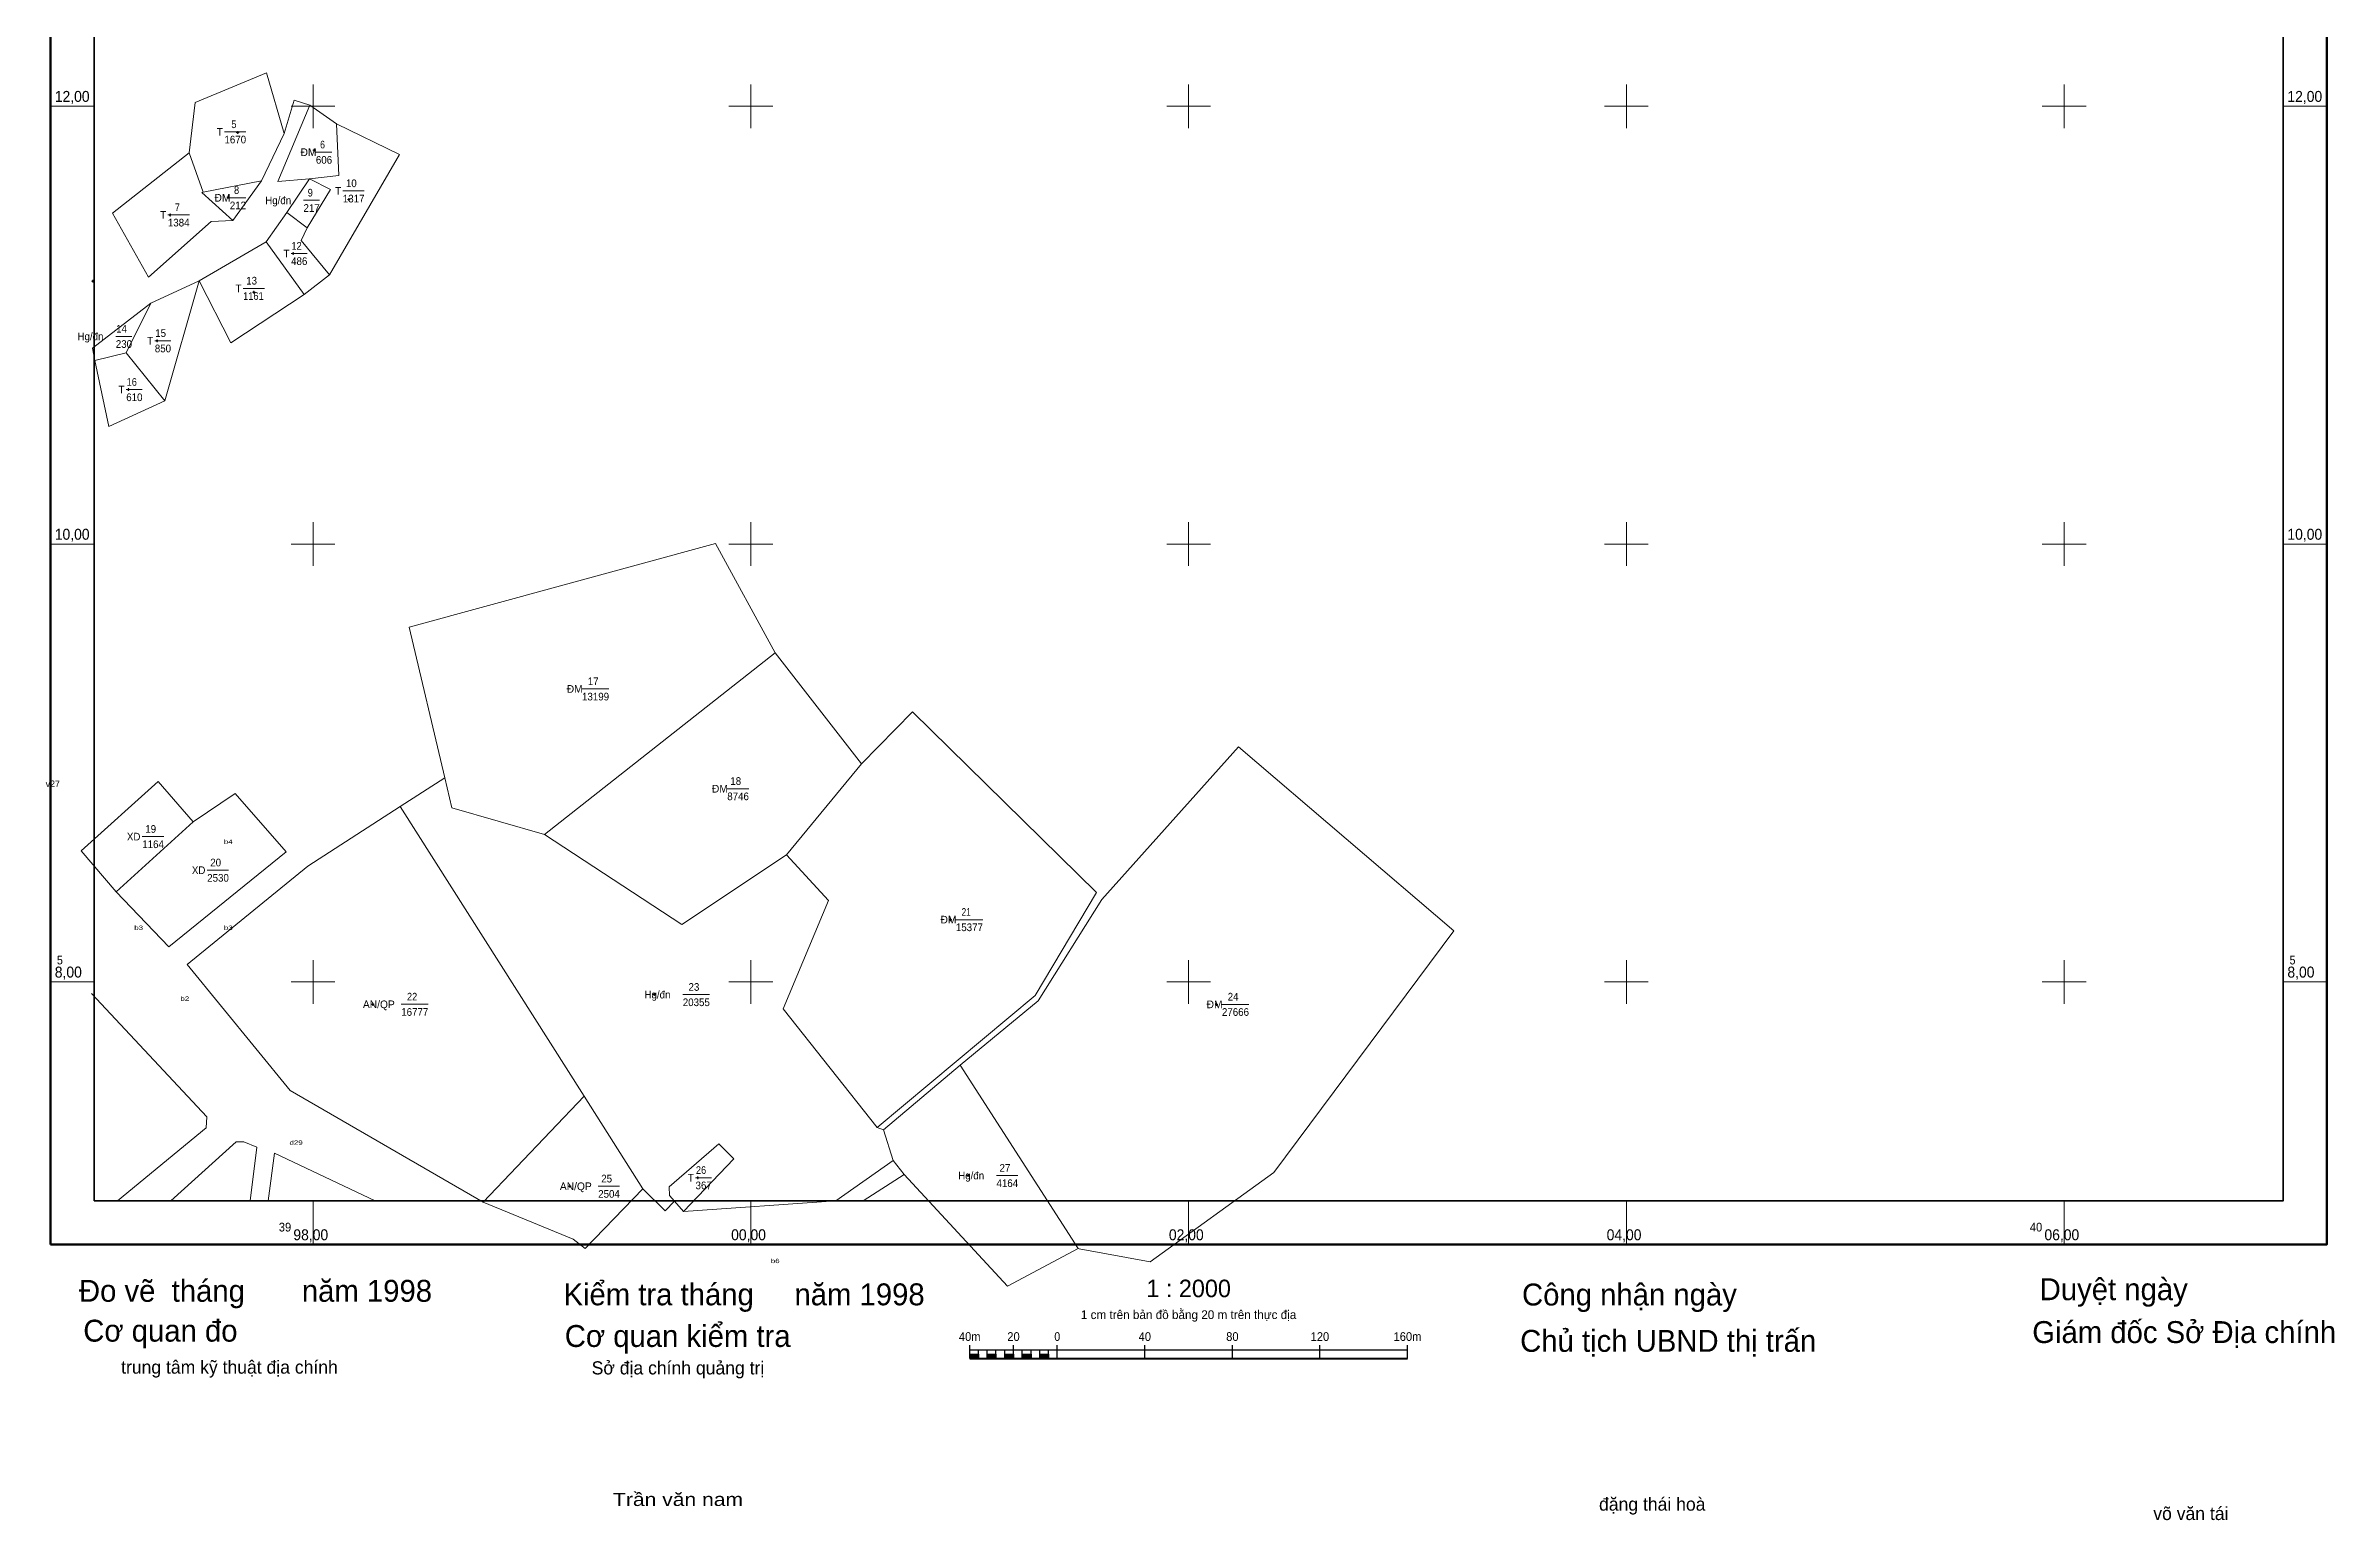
# Model space of a CAD drawing. Header units: metres. Extents: x 399678 to 400723, y 50554 to 51792.
# Drawn here: x 399678 to 400723, y 50554 to 51228 of the extents above; entities that cross this region are included whole.
import ezdxf
from ezdxf.enums import TextEntityAlignment as Align

# ---------------------------------------------------------------- set-up
doc = ezdxf.new("R2010")
doc.units = ezdxf.units.M
doc.header["$LTSCALE"] = 1.4
for name, color, linetype, lineweight in [('22', 7, 'Continuous', 13), ('62', 7, 'Continuous', 13), ('63', 7, 'Continuous', 53)]:
    doc.layers.add(name, color=color, linetype=linetype, lineweight=lineweight)

msp = doc.modelspace()

# ---------------------------------------------------------------- hatches: boundary and pattern name
at = {"layer": '22'}
for points in [[(399765.63, 51188, 1), (399765.48, 51188, 1)], [(399800.649, 51179.912, 1), (399800.499, 51179.912, 1)], [(399761.32, 51158.514, 1), (399761.17, 51158.514, 1)], [(399816.457, 51157.48, 1), (399816.307, 51157.48, 1)], [(399734.749, 51150.345, 1), (399734.599, 51150.345, 1)], [(399791.041, 51132.749, 1), (399790.891, 51132.749, 1)], [(399699.514, 51120.125, 1), (399699.364, 51120.125, 1)], [(399772.975, 51115.05, 1), (399772.825, 51115.05, 1)], [(399728.779, 51092.881, 1), (399728.629, 51092.881, 1)], [(399715.715, 51070.575, 1), (399715.565, 51070.575, 1)], [(400091.249, 50828.445, 1), (400091.099, 50828.445, 1)], [(399955.984, 50794.2, 1), (399955.834, 50794.2, 1)], [(399827.352, 50789.775, 1), (399827.202, 50789.775, 1)], [(400212.806, 50789.76, 1), (400212.656, 50789.76, 1)], [(399975.81, 50710.555, 1), (399975.66, 50710.555, 1)], [(400099.306, 50711.545, 1), (400099.156, 50711.545, 1)], [(399917.34, 50706.663, 1), (399917.19, 50706.663, 1)], [(400100, 50628), (400100, 50630), (400104, 50630), (400104, 50628)], [(400108, 50628), (400108, 50630), (400112, 50630), (400112, 50628)], [(400116, 50628), (400116, 50630), (400120, 50630), (400120, 50628)], [(400124, 50628), (400124, 50630), (400128, 50630), (400128, 50628)], [(400132, 50628), (400132, 50630), (400136, 50630), (400136, 50628)]]:
    msp.add_hatch(color=256, dxfattribs=at).paths.add_polyline_path(points)

# ---------------------------------------------------------------- linework, layer by layer
for p, q in [((399800, 51190), (399800, 51210)), ((400000, 51190), (400000, 51210)), ((400200, 51190), (400200, 51210)), ((400400, 51190), (400400, 51210)), ((400600, 51190), (400600, 51210)), ((399680, 51200), (399700, 51200)), ((399790, 51200), (399810, 51200)), ((399798.49, 51200.57), (399810.67, 51191.97)), ((399990, 51200), (400010, 51200)), ((400190, 51200), (400210, 51200)), ((400390, 51200), (400410, 51200)), ((400590, 51200), (400610, 51200)), ((400700, 51200), (400720, 51200)), ((399765.56, 51188.63), (399765.56, 51188.31)), ((399749.75, 51160.74), (399743.38, 51178.71)), ((399765.24, 51188), (399764.93, 51188)), ((399765.56, 51187.69), (399765.56, 51187.38)), ((399766.18, 51188), (399765.87, 51188)), ((399786.73, 51187.57), (399776.38, 51165.91)), ((399800.26, 51179.91), (399799.95, 51179.91)), ((399800.57, 51180.54), (399800.57, 51180.22)), ((399800.57, 51179.6), (399800.57, 51179.29)), ((399801.2, 51179.91), (399800.89, 51179.91)), ((399776.38, 51165.91), (399749.75, 51160.74)), ((399760.93, 51158.51), (399760.62, 51158.51)), ((399761.24, 51159.14), (399761.24, 51158.83)), ((399761.24, 51158.2), (399761.24, 51157.89)), ((399761.87, 51158.51), (399761.56, 51158.51)), ((399763.31, 51147.83), (399776.38, 51165.91)), ((399788.06, 51151.5), (399798.38, 51166.91)), ((399816.07, 51157.48), (399815.76, 51157.48)), ((399816.38, 51158.1), (399816.38, 51157.79)), ((399817.01, 51157.48), (399816.69, 51157.48)), ((399734.36, 51150.35), (399734.05, 51150.35)), ((399734.67, 51150.97), (399734.67, 51150.66)), ((399734.67, 51150.03), (399734.67, 51149.72)), ((399735.3, 51150.35), (399734.99, 51150.35)), ((399816.38, 51157.17), (399816.38, 51156.85)), ((399790.65, 51132.75), (399790.34, 51132.75)), ((399790.97, 51133.37), (399790.97, 51133.06)), ((399790.97, 51132.44), (399790.97, 51132.12)), ((399791.59, 51132.75), (399791.28, 51132.75)), ((399699.13, 51120.12), (399698.81, 51120.12)), ((399699.44, 51120.75), (399699.44, 51120.44)), ((399699.44, 51119.81), (399699.44, 51119.5)), ((399700.06, 51120.12), (399699.75, 51120.12)), ((399747.92, 51120.28), (399732.28, 51065.48)), ((399772.9, 51115.68), (399772.9, 51115.36)), ((399795.96, 51114), (399807.53, 51122.99)), ((399725.85, 51110.11), (399714.57, 51087.36)), ((399772.59, 51115.05), (399772.27, 51115.05)), ((399772.9, 51114.74), (399772.9, 51114.43)), ((399773.52, 51115.05), (399773.21, 51115.05)), ((399728.39, 51092.88), (399728.08, 51092.88)), ((399728.7, 51093.51), (399728.7, 51093.19)), ((399728.7, 51092.57), (399728.7, 51092.26)), ((399729.33, 51092.88), (399729.02, 51092.88)), ((399715.33, 51070.58), (399715.01, 51070.58)), ((399715.64, 51071.2), (399715.64, 51070.89)), ((399715.64, 51070.26), (399715.64, 51069.95)), ((399716.26, 51070.58), (399715.95, 51070.58)), ((399800, 50990), (399800, 51010)), ((400000, 50990), (400000, 51010)), ((400200, 50990), (400200, 51010)), ((400400, 50990), (400400, 51010)), ((400600, 50990), (400600, 51010)), ((399680, 51000), (399700, 51000)), ((399790, 51000), (399810, 51000)), ((399990, 51000), (400010, 51000)), ((400190, 51000), (400210, 51000)), ((400390, 51000), (400410, 51000)), ((400590, 51000), (400610, 51000)), ((400700, 51000), (400720, 51000)), ((400050.5, 50899.57), (400016.26, 50858.12)), ((399839.72, 50880.11), (399860.13, 50893.29)), ((399710.01, 50841.13), (399745.17, 50873.2)), ((399693.98, 50859.86), (399710.01, 50841.13)), ((400090.86, 50828.44), (400090.55, 50828.44)), ((400091.17, 50829.07), (400091.17, 50828.76)), ((400091.17, 50828.13), (400091.17, 50827.82)), ((400091.8, 50828.44), (400091.49, 50828.44)), ((399800, 50790), (399800, 50810)), ((400000, 50790), (400000, 50810)), ((400200, 50790), (400200, 50810)), ((400400, 50790), (400400, 50810)), ((400600, 50790), (400600, 50810)), ((399680, 50800), (399700, 50800)), ((399790, 50800), (399810, 50800)), ((399955.6, 50794.2), (399955.28, 50794.2)), ((399955.91, 50794.83), (399955.91, 50794.51)), ((399955.91, 50793.89), (399955.91, 50793.58)), ((399956.53, 50794.2), (399956.22, 50794.2)), ((399990, 50800), (400010, 50800)), ((400190, 50800), (400210, 50800)), ((400390, 50800), (400410, 50800)), ((400590, 50800), (400610, 50800)), ((400700, 50800), (400720, 50800)), ((399826.96, 50789.78), (399826.65, 50789.78)), ((399827.28, 50790.4), (399827.28, 50790.09)), ((399827.28, 50789.46), (399827.28, 50789.15)), ((399827.9, 50789.78), (399827.59, 50789.78)), ((400212.42, 50789.76), (400212.11, 50789.76)), ((400212.73, 50790.39), (400212.73, 50790.07)), ((400212.73, 50789.45), (400212.73, 50789.14)), ((400213.36, 50789.76), (400213.04, 50789.76)), ((399877.64, 50699.44), (399923.83, 50747.82)), ((400057.65, 50733.53), (400060.62, 50732.38)), ((400038.8, 50700), (400064.98, 50718.43)), ((400064.98, 50718.43), (400069.99, 50711.99)), ((399975.42, 50710.56), (399975.11, 50710.56)), ((399975.74, 50711.18), (399975.74, 50710.87)), ((399975.74, 50710.24), (399975.74, 50709.93)), ((399976.36, 50710.56), (399976.05, 50710.56)), ((400051.25, 50700), (400069.99, 50711.99)), ((400098.92, 50711.54), (400098.61, 50711.54)), ((400099.23, 50712.17), (400099.23, 50711.86)), ((400099.23, 50711.23), (400099.23, 50710.92)), ((400099.86, 50711.54), (400099.54, 50711.54)), ((399800, 50680), (399800, 50700)), ((399916.95, 50706.66), (399916.64, 50706.66)), ((399917.26, 50707.29), (399917.26, 50706.98)), ((399917.26, 50706.35), (399917.26, 50706.04)), ((399917.89, 50706.66), (399917.58, 50706.66)), ((399924.28, 50678.17), (399950.72, 50705.52)), ((399965.12, 50699.89), (399960.87, 50695.47)), ((399965.12, 50699.89), (399969.31, 50695.11)), ((399969.31, 50695.11), (400038.8, 50700)), ((400000, 50680), (400000, 50700)), ((400200, 50680), (400200, 50700)), ((400400, 50680), (400400, 50700)), ((400600, 50680), (400600, 50700))]:
    msp.add_line(p, q, dxfattribs=at)
at = {"layer": '22', "lineweight": 25}
for p, q in [((400100, 50628), (400100, 50634)), ((400100, 50632), (400300, 50632)), ((400100, 50628), (400100, 50632)), ((400104, 50628), (400104, 50632)), ((400108, 50628), (400108, 50632)), ((400112, 50628), (400112, 50632)), ((400116, 50628), (400116, 50632)), ((400120, 50628), (400120, 50634)), ((400120, 50628), (400120, 50632)), ((400124, 50628), (400124, 50632)), ((400128, 50628), (400128, 50632)), ((400132, 50628), (400132, 50632)), ((400136, 50628), (400136, 50632)), ((400140, 50628), (400140, 50634)), ((400180, 50628), (400180, 50634)), ((400220, 50628), (400220, 50634)), ((400260, 50628), (400260, 50634)), ((400300, 50628), (400300, 50634))]:
    msp.add_line(p, q, dxfattribs=at)
at = {"layer": '22', "lineweight": 40}
msp.add_line((400100, 50628), (400300, 50628), dxfattribs=at)
at = {"layer": '22', "lineweight": 35}
msp.add_lwpolyline([(399700, 50700), (399700, 51700), (400700, 51700), (400700, 50700)], close=True, dxfattribs=at)
at = {"layer": '22'}
for points in [[(399743.38, 51178.71), (399746.16, 51201.67), (399778.71, 51215.26), (399786.73, 51187.57)], [(399798.38, 51166.91), (399783.97, 51165.61), (399798.49, 51200.57)], [(399786.73, 51187.57), (399791.44, 51202.86), (399798.49, 51200.57)], [(399810.67, 51191.97), (399811.78, 51168.43), (399798.38, 51166.91)], [(399807.53, 51122.99), (399839.47, 51177.94), (399810.67, 51191.97)], [(399724.84, 51121.98), (399708.38, 51151.14), (399743.38, 51178.71)], [(399749.75, 51160.74), (399749.12, 51160.62), (399763.31, 51147.83)], [(399798.38, 51166.91), (399807.95, 51162.03), (399797.32, 51144.52)], [(399724.84, 51121.98), (399753.37, 51147.34), (399763.31, 51147.83)], [(399778.63, 51138.15), (399788.06, 51151.5), (399797.32, 51144.52)], [(399700.29, 51083.91), (399699.16, 51089.53), (399725.85, 51110.11), (399747.92, 51120.28), (399778.63, 51138.15), (399795.96, 51114)], [(399807.53, 51122.99), (399794.51, 51138.67), (399797.32, 51144.52)], [(399795.96, 51114), (399762.4, 51091.95), (399747.92, 51120.28)], [(399860.13, 50893.29), (399843.96, 50962.08), (399983.92, 51000.29), (400011.16, 50950.38)], [(399905.76, 50867.39), (400011.16, 50950.38), (400050.5, 50899.57)], [(400057.65, 50733.53), (400129.92, 50793.76), (400157.91, 50840.79), (400073.81, 50923.36), (400050.5, 50899.57)], [(400095.64, 50762.01), (400131.23, 50791.37), (400160.29, 50837.6), (400222.84, 50907.43), (400321.16, 50823.28), (400238.93, 50712.92)], [(399745.17, 50873.2), (399729.21, 50891.63), (399693.98, 50859.86)], [(399710.01, 50841.13), (399734.16, 50815.98), (399787.74, 50859.43), (399764.46, 50886.09), (399745.17, 50873.2)], [(399905.76, 50867.39), (399863.35, 50879.59), (399860.13, 50893.29)], [(399877.64, 50699.44), (399789.52, 50750.36), (399742.53, 50808.02), (399797.63, 50852.93), (399839.72, 50880.11)], [(399839.72, 50880.11), (399923.83, 50747.82), (399950.72, 50705.52), (399960.87, 50695.47)], [(400016.26, 50858.12), (399968.49, 50826.17), (399905.76, 50867.39)], [(400016.26, 50858.12), (400035.42, 50837.14), (400014.76, 50787.7), (400057.65, 50733.53)], [(399698.73, 50794.71), (399751.5, 50738.39), (399751.17, 50733.32), (399710.58, 50700)], [(400064.98, 50718.43), (400060.62, 50732.38), (400095.64, 50762.01)], [(400150.05, 50678.07), (400149.5, 50678.17), (400095.64, 50762.01)], [(399771.21, 50700), (399774.32, 50724.58), (399768.36, 50726.94), (399764.82, 50726.94), (399735.04, 50700)], [(399828.38, 50700), (399782.39, 50721.75), (399779.56, 50700)], [(399965.12, 50699.89), (399962.84, 50702.48), (399962.67, 50706.43), (399985.32, 50726), (399992.3, 50719.24), (399969.31, 50695.11)], [(400069.99, 50711.99), (400117.23, 50661.08), (400149.5, 50678.17)], [(400238.93, 50712.92), (400182.48, 50672.09), (400150.05, 50678.07)], [(399924.28, 50678.17), (399918.78, 50682.49), (399877.64, 50699.44)]]:
    msp.add_lwpolyline(points, dxfattribs=at)
msp.add_lwpolyline([(399700.29, 51083.91), (399714.57, 51087.36), (399732.28, 51065.48), (399706.69, 51053.79)], close=True, dxfattribs=at)
at = {"layer": '22', "lineweight": 25}
for points in [[(400100, 50628), (400100, 50630), (400104, 50630), (400104, 50628)], [(400108, 50628), (400108, 50630), (400112, 50630), (400112, 50628)], [(400116, 50628), (400116, 50630), (400120, 50630), (400120, 50628)], [(400124, 50628), (400124, 50630), (400128, 50630), (400128, 50628)], [(400132, 50628), (400132, 50630), (400136, 50630), (400136, 50628)]]:
    msp.add_lwpolyline(points, close=True, dxfattribs=at)
at = {"layer": '22'}
for centre, radius in [((399765.555, 51188), 0.312), ((399765.555, 51188), 0.075), ((399800.574, 51179.912), 0.312), ((399800.574, 51179.912), 0.075), ((399761.245, 51158.514), 0.312), ((399761.245, 51158.514), 0.075), ((399816.382, 51157.48), 0.312), ((399816.382, 51157.48), 0.075), ((399734.674, 51150.345), 0.312), ((399734.674, 51150.345), 0.075), ((399790.966, 51132.749), 0.312), ((399790.966, 51132.749), 0.075), ((399699.439, 51120.125), 0.312), ((399699.439, 51120.125), 0.075), ((399772.9, 51115.05), 0.312), ((399772.9, 51115.05), 0.075), ((399728.704, 51092.881), 0.312), ((399728.704, 51092.881), 0.075), ((399715.64, 51070.575), 0.312), ((399715.64, 51070.575), 0.075), ((400091.174, 50828.445), 0.312), ((400091.174, 50828.445), 0.075), ((399955.909, 50794.2), 0.312), ((399955.909, 50794.2), 0.075), ((399827.277, 50789.775), 0.312), ((399827.277, 50789.775), 0.075), ((400212.731, 50789.76), 0.312), ((400212.731, 50789.76), 0.075), ((399975.735, 50710.555), 0.312), ((399975.735, 50710.555), 0.075), ((400099.231, 50711.545), 0.312), ((400099.231, 50711.545), 0.075), ((399917.265, 50706.663), 0.312), ((399917.265, 50706.663), 0.075)]:
    msp.add_circle(centre, radius, dxfattribs=at)
at = {"layer": '62'}
for p, q in [((399759.52, 51188.3), (399769.32, 51188.3)), ((399801.29, 51179.02), (399808.64, 51179.02)), ((399761.96, 51158.21), (399769.32, 51158.21)), ((399813.6, 51161.32), (399823.4, 51161.32)), ((399733.67, 51150.34), (399743.47, 51150.34)), ((399795.63, 51157.04), (399802.98, 51157.04)), ((399789.97, 51132.75), (399797.32, 51132.75)), ((399768.05, 51116.83), (399777.85, 51116.83)), ((399709.87, 51094.89), (399717.22, 51094.89)), ((399727.7, 51092.88), (399735.05, 51092.88)), ((399714.64, 51070.58), (399721.99, 51070.58)), ((399922.88, 50933.84), (399935.13, 50933.84)), ((399989.23, 50888.28), (399999.03, 50888.28)), ((399721.95, 50866.38), (399731.75, 50866.38)), ((399751.63, 50851.04), (399761.43, 50851.04)), ((400093.68, 50828.44), (400105.92, 50828.44)), ((399968.91, 50794.2), (399981.16, 50794.2)), ((399840.28, 50789.78), (399852.53, 50789.78)), ((400215.23, 50789.76), (400227.48, 50789.76)), ((399974.74, 50710.56), (399982.08, 50710.56)), ((400112.23, 50711.54), (400122.03, 50711.54)), ((399930.26, 50706.66), (399940.06, 50706.66))]:
    msp.add_line(p, q, dxfattribs=at)
at = {"layer": '63'}
msp.add_lwpolyline([(399680, 50680), (399680, 51720), (400720, 51720), (400720, 50680)], close=True, dxfattribs=at)

# ---------------------------------------------------------------- texts
at = {"layer": '22'}
for s, height, width, p in [('12,00', 5, 0.95, (399682, 51202)), ('12,00', 5, 0.95, (400702, 51202)), ('10,00', 5, 0.95, (399682, 51002)), ('10,00', 5, 0.95, (400702, 51002)), ('8,00', 5, 0.95, (399682, 50802)), ('5', 4, 0.9, (399683, 50808)), ('8,00', 5, 0.95, (400702, 50802)), ('5', 4, 0.9, (400703, 50808)), ('98,00', 5, 0.95, (399791, 50682)), ('00,00', 5, 0.95, (399991, 50682)), ('02,00', 5, 0.95, (400191, 50682)), ('04,00', 5, 0.95, (400391, 50682)), ('06,00', 5, 0.95, (400591, 50682))]:
    msp.add_text(s, height=height, dxfattribs=dict(at, width=width)).set_placement(p)
for s, height, p in [('v27  ', 3, (399682.215, 50888.99)), ('Đo vẽ  tháng       năm 1998', 10, (399773.7, 50653.9)), ('Kiểm tra tháng     năm 1998 ', 10, (399998.765, 50652.28)), ('1 : 2000', 8, (400200.005, 50656)), ('Công nhận ngày', 10, (400401.41, 50652.2)), ('Duyệt ngày', 10, (400622.66, 50654.62)), ('Cơ quan đo', 10, (399730.24, 50635.69)), ('Cơ quan kiểm tra', 10, (399966.575, 50633.26)), ('1 cm trên bản đồ bằng 20 m trên thực địa', 4, (400199.995, 50646)), ('Giám đốc Sở Địa chính', 10, (400654.85, 50635.05)), ('Chủ tịch UBND thị trấn', 10, (400419.115, 50631.03)), ('trung tâm kỹ thuật địa chính', 6, (399761.8, 50621.05)), ('Sở địa chính quảng trị', 6, (399966.705, 50620.7)), ('đặng thái hoà', 6, (400411.825, 50558.47)), ('võ văn tái', 6, (400657.91, 50554.19))]:
    msp.add_text(s, height=height, dxfattribs=at).set_placement(p, align=Align.CENTER)
for s, height, width, p in [('b4  ', 2, 1.35, (399762.265, 50863.04)), ('b4  ', 2, 1.35, (399762.265, 50863.04)), ('b3  ', 2, 1.35, (399721.335, 50823.75)), ('b3  ', 2, 1.35, (399762.265, 50823.75)), ('b2  ', 2, 1.35, (399742.425, 50791.36)), ('b2  ', 2, 1.35, (399742.425, 50791.36)), ('b2  ', 2, 1.35, (399742.425, 50791.36)), ('d29  ', 2, 1.35, (399793.245, 50725.6)), ('d29  ', 2, 1.35, (399793.245, 50725.6)), ('b6  ', 2, 1.35, (400012.135, 50671.54)), ('40m', 4, 0.95, (400100, 50636)), ('20', 4, 0.95, (400120, 50636)), ('0', 4, 0.9, (400140, 50636)), ('40', 4, 0.95, (400180, 50636)), ('80', 4, 0.95, (400220, 50636)), ('120', 4, 0.95, (400259.995, 50636)), ('160m', 4, 0.95, (400300.005, 50636)), ('Trần văn nam', 6, 1.2, (399966.74, 50560.61))]:
    msp.add_text(s, height=height, dxfattribs=dict(at, width=width)).set_placement(p, align=Align.CENTER)
at = {"layer": '22', "width": 0.95}
for s, p in [('39', (399790, 50686)), ('40', (400590, 50686))]:
    msp.add_text(s, height=4, dxfattribs=at).set_placement(p, align=Align.RIGHT)
at = {"layer": '62'}
for s, width, p in [('T', 0.95, (399756.02, 51186.55)), ('5', 0.9, (399762.66, 51190.05)), ('1670', 0.95, (399759.52, 51183.05)), ('6', 0.85, (399803.22, 51180.77)), ('606', 0.95, (399801.29, 51173.77)), ('8', 0.9, (399763.89, 51159.96)), ('Hg/đn', 0.95, (399778.13, 51155.28)), ('9', 0.9, (399797.55, 51158.78)), ('T', 0.95, (399810.1, 51159.57)), ('1317', 0.95, (399813.6, 51156.07)), ('10', 0.95, (399815, 51163.07)), ('T', 0.95, (399730.17, 51148.6)), ('1384', 0.95, (399733.67, 51145.1)), ('7', 0.9, (399736.82, 51152.1)), ('212', 0.95, (399761.96, 51152.96)), ('217', 0.95, (399795.63, 51151.78)), ('12', 0.9, (399790.14, 51134.5)), ('T', 0.95, (399786.47, 51131)), ('486', 0.95, (399789.97, 51127.5)), ('T', 0.95, (399764.55, 51115.08)), ('13', 0.95, (399769.45, 51118.58)), ('1161', 0.9, (399768.05, 51111.58)), ('Hg/đn', 0.95, (399692.37, 51093.14)), ('14', 0.95, (399710.05, 51096.64)), ('T', 0.95, (399724.2, 51091.13)), ('15', 0.95, (399727.88, 51094.63)), ('230', 0.95, (399709.87, 51089.64)), ('850', 0.95, (399727.7, 51087.63)), ('16', 0.9, (399714.82, 51072.32)), ('T', 0.95, (399711.14, 51068.82)), ('610', 0.95, (399714.64, 51065.32)), ('17', 0.95, (399925.5, 50935.59)), ('13199', 0.95, (399922.88, 50928.59)), ('8746', 0.95, (399989.23, 50883.02)), ('18', 0.95, (399990.63, 50890.02)), ('XD', 0.95, (399714.95, 50864.63)), ('1164', 0.95, (399721.95, 50861.13)), ('19', 0.95, (399723.35, 50868.13)), ('20', 0.95, (399753.03, 50852.79)), ('XD', 0.95, (399744.63, 50849.29)), ('2530', 0.95, (399751.63, 50845.79)), ('21', 0.8, (400096.3, 50830.2)), ('15377', 0.95, (400093.68, 50823.2)), ('22', 0.9, (399842.9, 50791.52)), ('Hg/đn', 0.95, (399951.41, 50792.45)), ('20355', 0.95, (399968.91, 50788.95)), ('23', 0.95, (399971.53, 50795.95)), ('24', 0.95, (400217.86, 50791.51)), ('16777', 0.95, (399840.28, 50784.52)), ('27666', 0.95, (400215.23, 50784.51)), ('25', 0.95, (399931.66, 50708.41)), ('T', 0.95, (399971.24, 50708.8)), ('367', 0.95, (399974.74, 50705.3)), ('26', 0.9, (399974.91, 50712.3)), ('Hg/đn', 0.95, (400094.73, 50709.8)), ('4164', 0.95, (400112.23, 50706.3)), ('27', 0.95, (400113.63, 50713.3)), ('2504', 0.95, (399930.26, 50701.41))]:
    msp.add_text(s, height=3.5, dxfattribs=dict(at, width=width)).set_placement(p)
for s, p in [('ĐM', (399794.29, 51177.27)), ('ĐM', (399754.96, 51156.46)), ('ĐM', (399915.88, 50932.09)), ('ĐM', (399982.23, 50886.52)), ('ĐM', (400086.68, 50826.7)), ('AN/QP', (399822.78, 50788.02)), ('ĐM', (400208.23, 50788.01)), ('AN/QP', (399912.76, 50704.91))]:
    msp.add_text(s, height=3.5, dxfattribs=at).set_placement(p)

doc.saveas('drawing.dxf')
